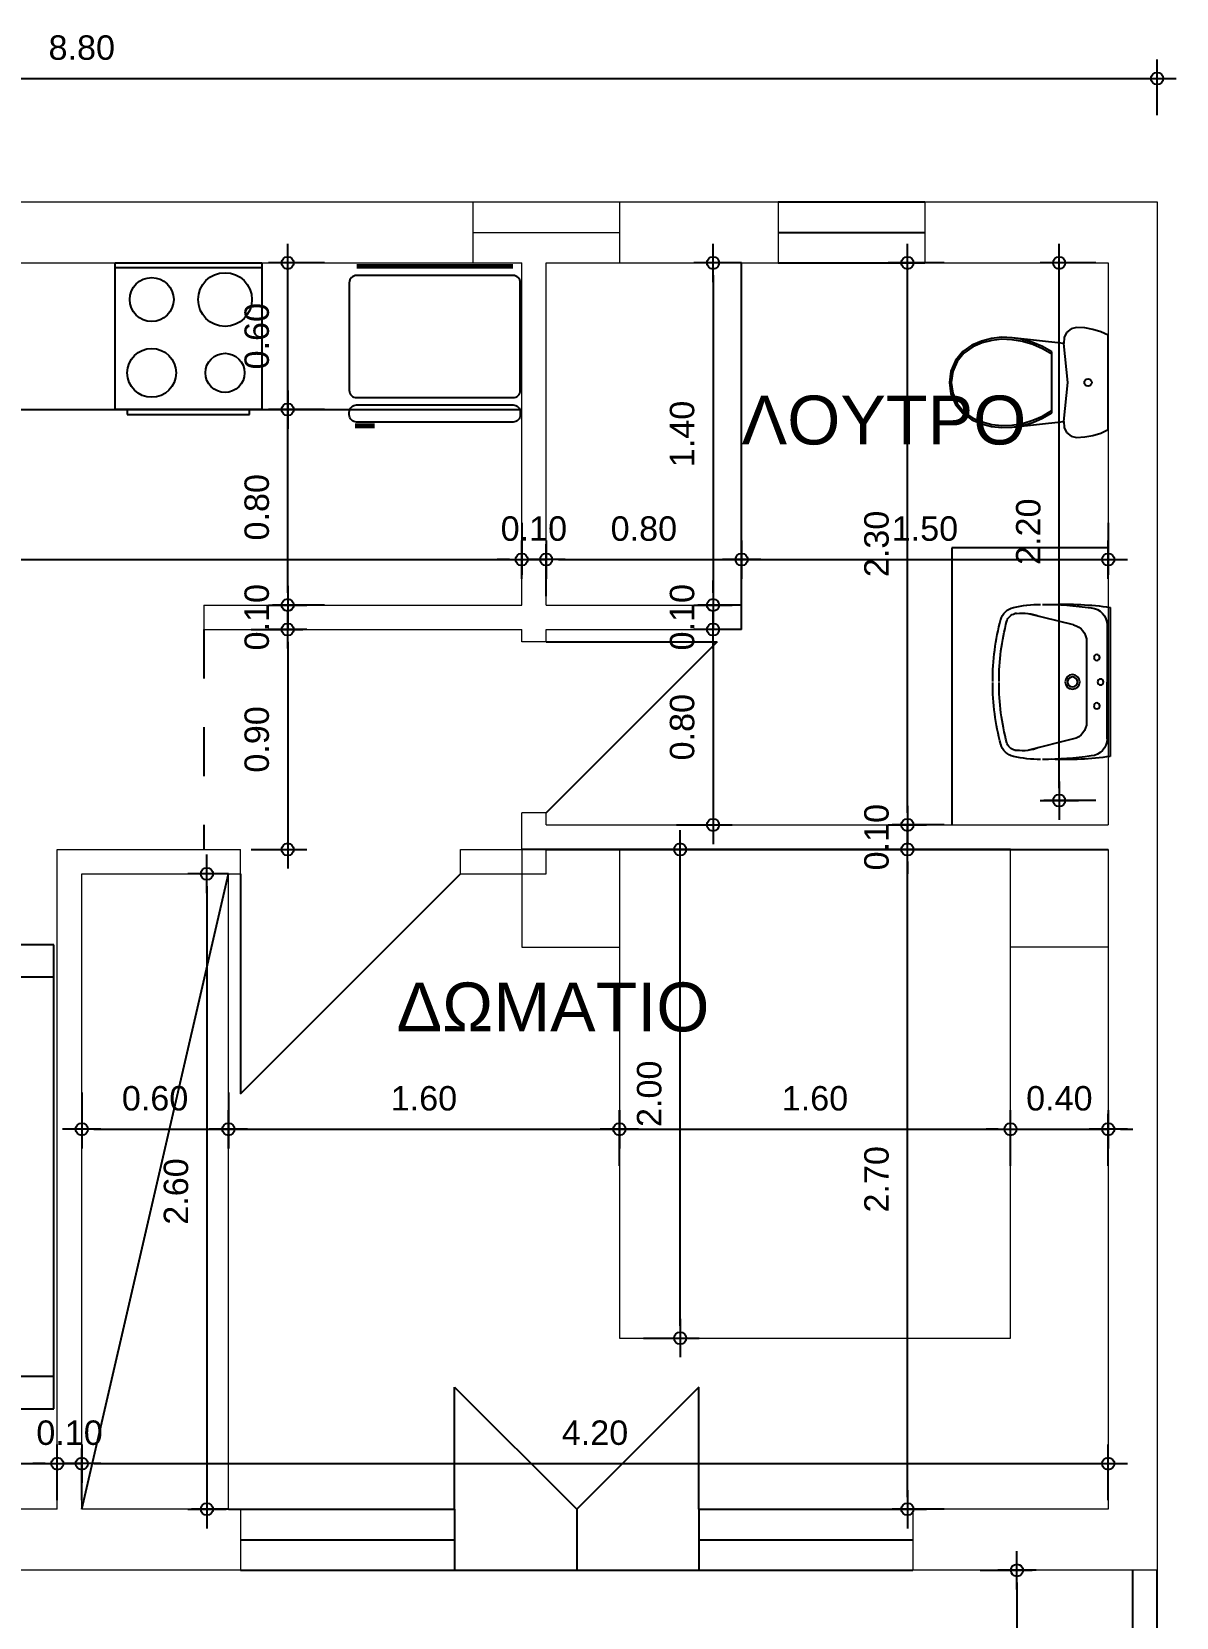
# Model space of a CAD drawing. Header units: millimetres. Extents: x -105875 to -105731, y 12209 to 12232.
# Drawn here: x -105784.07 to -105779.39, y 12214.19 to 12220.68 of the extents above; entities that cross this region are included whole.
import ezdxf

# ---------------------------------------------------------------- set-up
doc = ezdxf.new("R2010")
doc.units = ezdxf.units.MM
doc.linetypes.add('GESTRICHELT', pattern=[0.4, 0.2, -0.2])
doc.layers.add('01122', color=7, linetype='Continuous', lineweight=0, plot=False)
doc.layers.add('A-PFLR-SYMB', color=11, linetype='Continuous')
doc.styles.add('RomanS', font='arial.ttf')
doc.styles.get("Standard").update_dxf_attribs({"font": 'arial.ttf'})
doc.dimstyles.new('AEC Dim 1-50', dxfattribs={"dimtxt": 0.1, "dimasz": 0.05, "dimexe": 0.0625, "dimexo": 0, "dimgap": 0.075, "dimtad": 1, "dimrnd": 0.0005, "dimzin": 1, "dimdsep": 46, "dimtxsty": 'RomanS', "dimblk": 'AECDIM02', "dimcen": 0.125, "dimdle": 0.03125, "dimazin": 0, "dimtfac": 1, "dimtix": 1, "dimtmove": 2, "dimatfit": 2, "dimfxl": 1, "dimtolj": 1, "dimtzin": 0, "dimarcsym": 0})

# ---------------------------------------------------------------- blocks, each defined once
blk = doc.blocks.new('WC_2_KASTEN_70_13')
at = {"color": 0, "linetype": 'Continuous'}
for p, q in [((-0.193207, 0.65), (-0.206971, 0.619215)), ((0.193209, 0.65), (-0.193207, 0.65)), ((0.206973, 0.619215), (0.193209, 0.65)), ((-0.21694, 0.587072), (-0.222978, 0.554013)), ((-0.206971, 0.619215), (-0.21694, 0.587072)), ((0.216942, 0.587072), (0.206973, 0.619215)), ((0.22298, 0.554013), (0.216942, 0.587072)), ((-0.222978, 0.554013), (-0.224999, 0.520492)), ((-0.224999, 0.520492), (-0.219756, 0.497805)), ((0.219758, 0.497805), (0.225001, 0.520492)), ((0.225001, 0.520492), (0.22298, 0.554013)), ((-0.219756, 0.497805), (-0.205042, 0.479494)), ((-0.205042, 0.479494), (-0.183692, 0.469092)), ((-0.183692, 0.469092), (-0.159827, 0.468605)), ((-0.159826, 0.468605), (-0.183103, 0.256977)), ((0.183103, 0.256977), (0.159827, 0.468605)), ((0.159829, 0.468605), (0.183694, 0.469092)), ((0.183694, 0.469092), (0.205044, 0.479494)), ((0.205044, 0.479494), (0.219758, 0.497805)), ((-0.124865, 0.419256), (-0.146522, 0.381405)), ((-0.115072, 0.419256), (-0.137381, 0.381353)), ((0.124865, 0.419256), (-0.124865, 0.419256)), ((0.137381, 0.381354), (0.115072, 0.419256)), ((0.146522, 0.381405), (0.124865, 0.419256)), ((-0.163588, 0.341387), (-0.175835, 0.299728)), ((-0.154944, 0.341152), (-0.167516, 0.299214)), ((-0.146522, 0.381405), (-0.163588, 0.341387)), ((-0.137381, 0.381353), (-0.154944, 0.341152)), ((0.154944, 0.341152), (0.137381, 0.381354)), ((0.163588, 0.341387), (0.146522, 0.381405)), ((0.167516, 0.299214), (0.154944, 0.341152)), ((0.175835, 0.299728), (0.163588, 0.341387)), ((-0.175835, 0.299728), (-0.183103, 0.256977)), ((-0.167516, 0.299214), (-0.174921, 0.256122)), ((0.174921, 0.256122), (0.167516, 0.299214)), ((0.183103, 0.256977), (0.175835, 0.299728)), ((-0.183103, 0.256977), (-0.184661, 0.21468)), ((-0.184661, 0.21468), (-0.180068, 0.172595)), ((-0.174921, 0.256122), (-0.176436, 0.214962)), ((-0.176436, 0.214962), (-0.171966, 0.174004)), ((0.171966, 0.174004), (0.176436, 0.214962)), ((0.176436, 0.214962), (0.174921, 0.256122)), ((0.180068, 0.172595), (0.184661, 0.21468)), ((0.184661, 0.21468), (0.183103, 0.256977)), ((-0.180068, 0.172595), (-0.169416, 0.131563)), ((-0.171966, 0.174004), (-0.161601, 0.134073)), ((-0.169416, 0.131563), (-0.152921, 0.092409)), ((-0.161601, 0.134073), (-0.145548, 0.09597)), ((0.145548, 0.09597), (0.161601, 0.134073)), ((0.152921, 0.092409), (0.169417, 0.131563)), ((0.161601, 0.134073), (0.171966, 0.174004)), ((0.169417, 0.131563), (0.180068, 0.172595)), ((-0.152921, 0.092409), (-0.126283, 0.054411)), ((-0.145548, 0.09597), (-0.120196, 0.059804)), ((0.120196, 0.059804), (0.145548, 0.09597)), ((0.126283, 0.054411), (0.152921, 0.092409)), ((-0.126283, 0.054411), (-0.089976, 0.024978)), ((-0.120196, 0.059804), (-0.085639, 0.031792)), ((-0.089976, 0.024978), (-0.046779, 0.006366)), ((-0.085639, 0.031792), (-0.044524, 0.014076)), ((-0.046779, 0.006366), (0, 0)), ((-0.044524, 0.014076), (0, 0.008017)), ((0, 0.008017), (0.044524, 0.014076)), ((0, 0), (0.046779, 0.006366)), ((0.044524, 0.014076), (0.085639, 0.031792)), ((0.046779, 0.006366), (0.089976, 0.024978)), ((0.085639, 0.031792), (0.120196, 0.059804)), ((0.089976, 0.024978), (0.126283, 0.054411))]:
    blk.add_line(p, q, dxfattribs=at)
blk.add_lwpolyline([(0.159827, 0.468605), (0.000001, 0.48426), (-0.159826, 0.468605)], dxfattribs=at)
blk.add_circle((0, 0.567364), 0.015, dxfattribs=at)
blk = doc.blocks.new('KTCH1')
for p, q in [((-0.3, 0), (0.3, 0)), ((-0.3, -0.6), (-0.3, 0)), ((0.3, 0), (0.3, -0.6)), ((0.3, -0.02), (-0.3, -0.02)), ((0.3, -0.6), (-0.3, -0.6)), ((-0.25, -0.6), (-0.25, -0.62)), ((-0.25, -0.62), (0.25, -0.62)), ((0.25, -0.62), (0.25, -0.6))]:
    blk.add_line(p, q)
for centre, radius in [((-0.15, -0.15), 0.09), ((0.15, -0.15), 0.11), ((-0.15, -0.45), 0.1), ((0.15, -0.45), 0.08)]:
    blk.add_circle(centre, radius)
blk = doc.blocks.new('LAV5')
for p, q in [((0, 0.305093), (0, -0.305093)), ((0.149906, 0.233457), (0.333765, 0.278875)), ((0.382733, 0.280013), (0.390298, 0.280013)), ((0.012342, 0.232582), (0.012342, 0.000671)), ((0.096345, 0.16437), (0.096345, -0.165066)), ((0.012342, -0.232593), (0.012342, -0.000682)), ((0.149906, -0.233468), (0.333765, -0.278886)), ((0.382733, -0.280024), (0.390298, -0.280024))]:
    blk.add_line(p, q)
for centre, radius in [((0.054683, 0.099994), 0.012092), ((0.039156, -0.000282), 0.012092), ((0.154213, -0.000006), 0.029861), ((0.154213, -0.000006), 0.020246), ((0.054683, -0.09814), 0.012092)]:
    blk.add_circle(centre, radius)
for centre, radius, start, end in [((0.180426, -0.931804), 1.249889, 87.268038, 98.299833), ((0.0828, 0.232582), 0.070458, 94.142438, 180), ((0.284355, -1.182679), 1.5, 90.284455, 97.919279), ((0.284414, -0.182679), 0.5, 77.143931, 90), ((0.358807, 0.104417), 0.177218, 82.240701, 112.152736), ((0.284414, -0.182679), 0.474135, 77.143931, 77.342913), ((0.379988, 0.236095), 0.044593, 15.405007, 77.143931), ((0.379988, 0.236095), 0.070458, 15.405007, 77.143931), ((0.166803, 0.165055), 0.070458, 103.875768, 180), ((-0.508856, 0.002095), 0.963679, 359.997266, 14.875143), ((-0.50881, 0.002095), 0.989521, 359.997335, 14.892407), ((-0.508856, -0.002106), 0.963679, 345.124857, 0.002734), ((-0.50881, -0.002106), 0.989521, 345.107593, 0.002665), ((0.166803, -0.165066), 0.070458, 180, 256.124232), ((0.0828, -0.232593), 0.070458, 180, 265.857562), ((0.379988, -0.236106), 0.044593, 282.856069, 344.594993), ((0.379988, -0.236106), 0.070458, 282.856069, 344.594993), ((0.180426, 0.931793), 1.249889, 261.700167, 272.731962), ((0.284355, 1.182668), 1.5, 262.080721, 269.715545), ((0.284414, 0.182668), 0.5, 270, 282.856069), ((0.358807, -0.104428), 0.177218, 247.847264, 277.759299), ((0.284414, 0.182668), 0.474135, 282.657087, 282.856069)]:
    blk.add_arc(centre, radius, start, end)
blk = doc.blocks.new('RFG1')
at = {"const_width": 0.02}
for points in [[(-0.66689, 0.318059), (-0.66689, 0.237801)], [(-0.013872, 0.311371), (-0.013872, -0.327347)]]:
    blk.add_lwpolyline(points, dxfattribs=at)
for points in [[(-0.581448, 0.312083), (-0.581448, -0.327917, -0.414214), (-0.611448, -0.357917), (-0.621448, -0.357917, -0.414214), (-0.651448, -0.327917), (-0.651448, 0.312083, -0.414214), (-0.621448, 0.342083), (-0.611448, 0.342083, -0.414214)], [(-0.521448, -0.357917), (-0.081448, -0.357917, 0.414214), (-0.051448, -0.327917), (-0.051448, 0.312083, 0.414214), (-0.081448, 0.342083), (-0.521448, 0.342083, 0.414214), (-0.551448, 0.312083), (-0.551448, -0.327917, 0.414214)]]:
    blk.add_lwpolyline(points, format="xyb", close=True)
blk = doc.blocks.new('AECDIM02')
for p, q in [((0, -1.569519), (0, 1.569519)), ((-1.569519, 0), (1.569519, 0))]:
    blk.add_line(p, q)
blk.add_circle((0, 0), 0.5)
blk = doc.blocks.new('*D60')
at = {"color": 0, "lineweight": -2}
for p, q in [((-105779.718315, 12219.731935), (-105779.930815, 12219.731935)), ((-105779.868315, 12217.581935), (-105779.868315, 12219.681935)), ((-105779.718315, 12217.531935), (-105779.930815, 12217.531935))]:
    blk.add_line(p, q, dxfattribs=at)
at = {"layer": 'Defpoints', "color": 0}
for p in [(-105779.868315, 12219.731935), (-105779.667771, 12219.731935), (-105779.667771, 12217.531935)]:
    blk.add_point(p, dxfattribs=at)
at = {"color": 0, "lineweight": -2, "xscale": 0.05, "yscale": 0.05, "zscale": 0.05}
for p, rotation in [((-105779.868315, 12219.731935), 90), ((-105779.868315, 12217.531935), 270)]:
    blk.add_blockref('AECDIM02', p, dxfattribs=dict(at, rotation=rotation))
at = {"color": 0, "insert": (-105779.994372, 12218.631935), "char_height": 0.1, "attachment_point": 5, "rotation": 90, "style": 'RomanS'}
blk.add_mtext('\\A1;2.20', dxfattribs=at)
blk = doc.blocks.new('A$Cdcf669f7')
for p, q in [((0.400058, 1.999992), (0.000058, 1.999992)), ((0.000058, 1.999992), (0.000058, 1.599992)), ((0.400058, 1.999992), (0.400058, -0.000008)), ((2.000058, 1.999992), (0.400058, 1.999992)), ((2.000058, -0.000008), (2.000058, 1.999992)), ((2.000058, 1.999992), (2.400058, 1.999992)), ((2.400058, 1.999992), (2.400058, 1.599992)), ((0.000058, 1.599992), (0.400058, 1.599992)), ((2.400058, 1.599992), (2.000058, 1.599992)), ((0.400058, -0.000008), (2.000058, -0.000008))]:
    blk.add_line(p, q)
blk = doc.blocks.new('COUCH_FUR_3_70_3')
at = {"color": 0, "linetype": 'Continuous'}
for p, q in [((0.95, 0.8), (-0.95, 0.8)), ((-0.95, 0.8), (-0.95, 0)), ((-0.816667, 0.8), (-0.816667, 0)), ((0.816667, 0.8), (0.816667, 0)), ((0.95, 0), (0.95, 0.8)), ((-0.816667, 0.6), (0.816667, 0.6)), ((-0.272222, 0.6), (-0.272222, 0)), ((0.272222, 0.6), (0.272222, 0)), ((-0.95, 0), (0.95, 0))]:
    blk.add_line(p, q, dxfattribs=at)
blk = doc.blocks.new('*D63')
at = {"color": 0, "lineweight": -2}
for p, q in [((-105788.067771, 12214.668377), (-105788.067771, 12214.880877)), ((-105783.967771, 12214.668377), (-105783.967771, 12214.880877)), ((-105788.017771, 12214.818377), (-105784.017771, 12214.818377))]:
    blk.add_line(p, q, dxfattribs=at)
at = {"layer": 'Defpoints', "color": 0}
for p in [(-105783.967771, 12214.818377), (-105788.067771, 12214.631935), (-105783.967771, 12214.631935)]:
    blk.add_point(p, dxfattribs=at)
at = {"color": 0, "lineweight": -2, "xscale": 0.05, "yscale": 0.05, "zscale": 0.05, "rotation": 180}
blk.add_blockref('AECDIM02', (-105788.067771, 12214.818377), dxfattribs=at)
at = {"color": 0, "lineweight": -2, "xscale": 0.05, "yscale": 0.05, "zscale": 0.05}
blk.add_blockref('AECDIM02', (-105783.967771, 12214.818377), dxfattribs=at)
at = {"color": 0, "insert": (-105786.017771, 12214.944434), "char_height": 0.1, "attachment_point": 5, "style": 'RomanS'}
blk.add_mtext('\\A1;4.10', dxfattribs=at)
blk = doc.blocks.new('*D64')
at = {"color": 0, "lineweight": -2}
for p, q in [((-105783.967771, 12214.668377), (-105783.967771, 12214.880877)), ((-105783.867771, 12214.668377), (-105783.867771, 12214.880877)), ((-105784.017771, 12214.818377), (-105784.067771, 12214.818377)), ((-105783.967771, 12214.818377), (-105783.867771, 12214.818377)), ((-105783.817771, 12214.818377), (-105783.767771, 12214.818377))]:
    blk.add_line(p, q, dxfattribs=at)
at = {"layer": 'Defpoints', "color": 0}
for p in [(-105783.867771, 12214.818377), (-105783.967771, 12214.631935), (-105783.867771, 12214.631935)]:
    blk.add_point(p, dxfattribs=at)
at = {"color": 0, "lineweight": -2, "xscale": 0.05, "yscale": 0.05, "zscale": 0.05}
blk.add_blockref('AECDIM02', (-105783.967771, 12214.818377), dxfattribs=at)
at = {"color": 0, "lineweight": -2, "xscale": 0.05, "yscale": 0.05, "zscale": 0.05, "rotation": 180}
blk.add_blockref('AECDIM02', (-105783.867771, 12214.818377), dxfattribs=at)
at = {"color": 0, "insert": (-105783.917771, 12214.944434), "char_height": 0.1, "attachment_point": 5, "style": 'RomanS'}
blk.add_mtext('\\A1;0.10', dxfattribs=at)
blk = doc.blocks.new('*D65')
at = {"color": 0, "lineweight": -2}
for p, q in [((-105783.867771, 12214.668377), (-105783.867771, 12214.880877)), ((-105779.667771, 12214.668377), (-105779.667771, 12214.880877)), ((-105783.817771, 12214.818377), (-105779.717771, 12214.818377))]:
    blk.add_line(p, q, dxfattribs=at)
at = {"layer": 'Defpoints', "color": 0}
for p in [(-105779.667771, 12214.818377), (-105783.867771, 12214.631935), (-105779.667771, 12214.631935)]:
    blk.add_point(p, dxfattribs=at)
at = {"color": 0, "lineweight": -2, "xscale": 0.05, "yscale": 0.05, "zscale": 0.05, "rotation": 180}
blk.add_blockref('AECDIM02', (-105783.867771, 12214.818377), dxfattribs=at)
at = {"color": 0, "lineweight": -2, "xscale": 0.05, "yscale": 0.05, "zscale": 0.05}
blk.add_blockref('AECDIM02', (-105779.667771, 12214.818377), dxfattribs=at)
at = {"color": 0, "insert": (-105781.767771, 12214.944434), "char_height": 0.1, "attachment_point": 5, "style": 'RomanS'}
blk.add_mtext('\\A1;4.20', dxfattribs=at)
blk = doc.blocks.new('*D66')
at = {"color": 0, "lineweight": -2}
for p, q in [((-105780.339434, 12217.331935), (-105780.551934, 12217.331935)), ((-105780.489434, 12214.681935), (-105780.489434, 12217.281935)), ((-105780.339434, 12214.631935), (-105780.551934, 12214.631935))]:
    blk.add_line(p, q, dxfattribs=at)
at = {"layer": 'Defpoints', "color": 0}
for p in [(-105780.489434, 12217.331935), (-105779.667771, 12217.331935), (-105779.667771, 12214.631935)]:
    blk.add_point(p, dxfattribs=at)
at = {"color": 0, "lineweight": -2, "xscale": 0.05, "yscale": 0.05, "zscale": 0.05}
for p, rotation in [((-105780.489434, 12217.331935), 90), ((-105780.489434, 12214.631935), 270)]:
    blk.add_blockref('AECDIM02', p, dxfattribs=dict(at, rotation=rotation))
at = {"color": 0, "insert": (-105780.615492, 12215.981935), "char_height": 0.1, "attachment_point": 5, "rotation": 90, "style": 'RomanS'}
blk.add_mtext('\\A1;2.70', dxfattribs=at)
blk = doc.blocks.new('*D67')
at = {"color": 0, "lineweight": -2}
for p, q in [((-105780.489434, 12217.481935), (-105780.489434, 12217.531935)), ((-105780.339434, 12217.431935), (-105780.551934, 12217.431935)), ((-105780.489434, 12217.331935), (-105780.489434, 12217.431935)), ((-105780.339434, 12217.331935), (-105780.551934, 12217.331935)), ((-105780.489434, 12217.281935), (-105780.489434, 12217.231935))]:
    blk.add_line(p, q, dxfattribs=at)
at = {"layer": 'Defpoints', "color": 0}
for p in [(-105780.489434, 12217.431935), (-105779.667771, 12217.431935), (-105779.667771, 12217.331935)]:
    blk.add_point(p, dxfattribs=at)
at = {"color": 0, "lineweight": -2, "xscale": 0.05, "yscale": 0.05, "zscale": 0.05}
for p, rotation in [((-105780.489434, 12217.431935), 270), ((-105780.489434, 12217.331935), 90)]:
    blk.add_blockref('AECDIM02', p, dxfattribs=dict(at, rotation=rotation))
at = {"color": 0, "insert": (-105780.615492, 12217.381935), "char_height": 0.1, "attachment_point": 5, "rotation": 90, "style": 'RomanS'}
blk.add_mtext('\\A1;0.10', dxfattribs=at)
blk = doc.blocks.new('*D68')
at = {"color": 0, "lineweight": -2}
for p, q in [((-105780.339434, 12219.731935), (-105780.551934, 12219.731935)), ((-105780.489434, 12217.481935), (-105780.489434, 12219.681935)), ((-105780.339434, 12217.431935), (-105780.551934, 12217.431935))]:
    blk.add_line(p, q, dxfattribs=at)
at = {"layer": 'Defpoints', "color": 0}
for p in [(-105780.489434, 12219.731935), (-105779.667771, 12219.731935), (-105779.667771, 12217.431935)]:
    blk.add_point(p, dxfattribs=at)
at = {"color": 0, "lineweight": -2, "xscale": 0.05, "yscale": 0.05, "zscale": 0.05}
for p, rotation in [((-105780.489434, 12219.731935), 90), ((-105780.489434, 12217.431935), 270)]:
    blk.add_blockref('AECDIM02', p, dxfattribs=dict(at, rotation=rotation))
at = {"color": 0, "insert": (-105780.615526, 12218.581935), "char_height": 0.1, "attachment_point": 5, "rotation": 90, "style": 'RomanS'}
blk.add_mtext('\\A1;2.30', dxfattribs=at)
blk = doc.blocks.new('*D69')
at = {"color": 0, "lineweight": -2}
for p, q in [((-105788.067771, 12218.668045), (-105788.067771, 12218.455545)), ((-105782.067771, 12218.668045), (-105782.067771, 12218.455545)), ((-105788.017771, 12218.518045), (-105782.117771, 12218.518045))]:
    blk.add_line(p, q, dxfattribs=at)
at = {"layer": 'Defpoints', "color": 0}
for p in [(-105788.067771, 12219.731935), (-105782.067771, 12219.731935), (-105782.067771, 12218.518045)]:
    blk.add_point(p, dxfattribs=at)
at = {"color": 0, "lineweight": -2, "xscale": 0.05, "yscale": 0.05, "zscale": 0.05, "rotation": 180}
blk.add_blockref('AECDIM02', (-105788.067771, 12218.518045), dxfattribs=at)
at = {"color": 0, "lineweight": -2, "xscale": 0.05, "yscale": 0.05, "zscale": 0.05}
blk.add_blockref('AECDIM02', (-105782.067771, 12218.518045), dxfattribs=at)
at = {"color": 0, "insert": (-105785.067771, 12218.644103), "char_height": 0.1, "attachment_point": 5, "style": 'RomanS'}
blk.add_mtext('\\A1;6.00', dxfattribs=at)
blk = doc.blocks.new('*D70')
at = {"color": 0, "lineweight": -2}
for p, q in [((-105782.067771, 12218.668045), (-105782.067771, 12218.455545)), ((-105781.967771, 12218.368045), (-105781.967771, 12218.580545)), ((-105782.117771, 12218.518045), (-105782.167771, 12218.518045)), ((-105782.067771, 12218.518045), (-105781.967771, 12218.518045)), ((-105781.917771, 12218.518045), (-105781.867771, 12218.518045))]:
    blk.add_line(p, q, dxfattribs=at)
at = {"layer": 'Defpoints', "color": 0}
for p in [(-105782.067771, 12219.731935), (-105781.967771, 12218.518045), (-105781.967771, 12218.331935)]:
    blk.add_point(p, dxfattribs=at)
at = {"color": 0, "lineweight": -2, "xscale": 0.05, "yscale": 0.05, "zscale": 0.05}
blk.add_blockref('AECDIM02', (-105782.067771, 12218.518045), dxfattribs=at)
at = {"color": 0, "lineweight": -2, "xscale": 0.05, "yscale": 0.05, "zscale": 0.05, "rotation": 180}
blk.add_blockref('AECDIM02', (-105781.967771, 12218.518045), dxfattribs=at)
at = {"color": 0, "insert": (-105782.017771, 12218.644103), "char_height": 0.1, "attachment_point": 5, "style": 'RomanS'}
blk.add_mtext('\\A1;0.10', dxfattribs=at)
blk = doc.blocks.new('*D71')
at = {"color": 0, "lineweight": -2}
for p, q in [((-105781.967771, 12218.368045), (-105781.967771, 12218.580545)), ((-105781.167771, 12218.368045), (-105781.167771, 12218.580545)), ((-105781.917771, 12218.518045), (-105781.217771, 12218.518045))]:
    blk.add_line(p, q, dxfattribs=at)
at = {"layer": 'Defpoints', "color": 0}
for p in [(-105781.167771, 12218.518045), (-105781.967771, 12218.331935), (-105781.167771, 12218.331935)]:
    blk.add_point(p, dxfattribs=at)
at = {"color": 0, "lineweight": -2, "xscale": 0.05, "yscale": 0.05, "zscale": 0.05, "rotation": 180}
blk.add_blockref('AECDIM02', (-105781.967771, 12218.518045), dxfattribs=at)
at = {"color": 0, "lineweight": -2, "xscale": 0.05, "yscale": 0.05, "zscale": 0.05}
blk.add_blockref('AECDIM02', (-105781.167771, 12218.518045), dxfattribs=at)
at = {"color": 0, "insert": (-105781.567771, 12218.644103), "char_height": 0.1, "attachment_point": 5, "style": 'RomanS'}
blk.add_mtext('\\A1;0.80', dxfattribs=at)
blk = doc.blocks.new('*D72')
at = {"color": 0, "lineweight": -2}
for p, q in [((-105779.667771, 12218.668045), (-105779.667771, 12218.455545)), ((-105781.167771, 12218.368045), (-105781.167771, 12218.580545)), ((-105781.117771, 12218.518045), (-105779.717771, 12218.518045))]:
    blk.add_line(p, q, dxfattribs=at)
at = {"layer": 'Defpoints', "color": 0}
for p in [(-105779.667771, 12219.731935), (-105779.667771, 12218.518045), (-105781.167771, 12218.331935)]:
    blk.add_point(p, dxfattribs=at)
at = {"color": 0, "lineweight": -2, "xscale": 0.05, "yscale": 0.05, "zscale": 0.05, "rotation": 180}
blk.add_blockref('AECDIM02', (-105781.167771, 12218.518045), dxfattribs=at)
at = {"color": 0, "lineweight": -2, "xscale": 0.05, "yscale": 0.05, "zscale": 0.05}
blk.add_blockref('AECDIM02', (-105779.667771, 12218.518045), dxfattribs=at)
at = {"color": 0, "insert": (-105780.417771, 12218.644103), "char_height": 0.1, "attachment_point": 5, "style": 'RomanS'}
blk.add_mtext('\\A1;1.50', dxfattribs=at)
blk = doc.blocks.new('*D73')
at = {"color": 0, "lineweight": -2}
for p, q in [((-105781.167771, 12219.731935), (-105781.347325, 12219.731935)), ((-105781.284825, 12219.681935), (-105781.284825, 12218.381935)), ((-105781.167771, 12218.331935), (-105781.347325, 12218.331935))]:
    blk.add_line(p, q, dxfattribs=at)
at = {"layer": 'Defpoints', "color": 0}
for p in [(-105781.167771, 12219.731935), (-105781.284825, 12218.331935), (-105781.167771, 12218.331935)]:
    blk.add_point(p, dxfattribs=at)
at = {"color": 0, "lineweight": -2, "xscale": 0.05, "yscale": 0.05, "zscale": 0.05}
for p, rotation in [((-105781.284825, 12219.731935), 90), ((-105781.284825, 12218.331935), 270)]:
    blk.add_blockref('AECDIM02', p, dxfattribs=dict(at, rotation=rotation))
at = {"color": 0, "insert": (-105781.410883, 12219.031935), "char_height": 0.1, "attachment_point": 5, "rotation": 90, "style": 'RomanS'}
blk.add_mtext('\\A1;1.40', dxfattribs=at)
blk = doc.blocks.new('*D74')
at = {"color": 0, "lineweight": -2}
for p, q in [((-105781.284825, 12218.381935), (-105781.284825, 12218.431935)), ((-105781.167771, 12218.331935), (-105781.347325, 12218.331935)), ((-105781.284825, 12218.331935), (-105781.284825, 12218.231935)), ((-105781.167771, 12218.231935), (-105781.347325, 12218.231935)), ((-105781.284825, 12218.181935), (-105781.284825, 12218.131935))]:
    blk.add_line(p, q, dxfattribs=at)
at = {"layer": 'Defpoints', "color": 0}
for p in [(-105781.167771, 12218.331935), (-105781.284825, 12218.231935), (-105781.167771, 12218.231935)]:
    blk.add_point(p, dxfattribs=at)
at = {"color": 0, "lineweight": -2, "xscale": 0.05, "yscale": 0.05, "zscale": 0.05}
for p, rotation in [((-105781.284825, 12218.331935), 270), ((-105781.284825, 12218.231935), 90)]:
    blk.add_blockref('AECDIM02', p, dxfattribs=dict(at, rotation=rotation))
at = {"color": 0, "insert": (-105781.410883, 12218.281935), "char_height": 0.1, "attachment_point": 5, "rotation": 90, "style": 'RomanS'}
blk.add_mtext('\\A1;0.10', dxfattribs=at)
blk = doc.blocks.new('*D75')
at = {"color": 0, "lineweight": -2}
for p, q in [((-105781.167771, 12218.231935), (-105781.347325, 12218.231935)), ((-105781.284825, 12218.181935), (-105781.284825, 12217.481935)), ((-105781.434825, 12217.431935), (-105781.222325, 12217.431935))]:
    blk.add_line(p, q, dxfattribs=at)
at = {"layer": 'Defpoints', "color": 0}
for p in [(-105781.167771, 12218.231935), (-105781.967771, 12217.431935), (-105781.284825, 12217.431935)]:
    blk.add_point(p, dxfattribs=at)
at = {"color": 0, "lineweight": -2, "xscale": 0.05, "yscale": 0.05, "zscale": 0.05}
for p, rotation in [((-105781.284825, 12218.231935), 90), ((-105781.284825, 12217.431935), 270)]:
    blk.add_blockref('AECDIM02', p, dxfattribs=dict(at, rotation=rotation))
at = {"color": 0, "insert": (-105781.410883, 12217.831935), "char_height": 0.1, "attachment_point": 5, "rotation": 90, "style": 'RomanS'}
blk.add_mtext('\\A1;0.80', dxfattribs=at)
blk = doc.blocks.new('*D76')
at = {"color": 0, "lineweight": -2}
for p, q in [((-105783.025231, 12218.381935), (-105783.025231, 12218.431935)), ((-105782.875231, 12218.331935), (-105783.087731, 12218.331935)), ((-105783.025231, 12218.331935), (-105783.025231, 12218.231935)), ((-105783.175231, 12218.231935), (-105782.962731, 12218.231935)), ((-105783.025231, 12218.181935), (-105783.025231, 12218.131935))]:
    blk.add_line(p, q, dxfattribs=at)
at = {"layer": 'Defpoints', "color": 0}
for p in [(-105782.067771, 12218.331935), (-105783.367771, 12218.231935), (-105783.025231, 12218.231935)]:
    blk.add_point(p, dxfattribs=at)
at = {"color": 0, "lineweight": -2, "xscale": 0.05, "yscale": 0.05, "zscale": 0.05}
for p, rotation in [((-105783.025231, 12218.331935), 270), ((-105783.025231, 12218.231935), 90)]:
    blk.add_blockref('AECDIM02', p, dxfattribs=dict(at, rotation=rotation))
at = {"color": 0, "insert": (-105783.151288, 12218.281935), "char_height": 0.1, "attachment_point": 5, "rotation": 90, "style": 'RomanS'}
blk.add_mtext('\\A1;0.10', dxfattribs=at)
blk = doc.blocks.new('*D77')
at = {"color": 0, "lineweight": -2}
for p, q in [((-105783.175231, 12218.231935), (-105782.962731, 12218.231935)), ((-105783.025231, 12218.181935), (-105783.025231, 12217.381935)), ((-105783.175231, 12217.331935), (-105782.962731, 12217.331935))]:
    blk.add_line(p, q, dxfattribs=at)
at = {"layer": 'Defpoints', "color": 0}
for p in [(-105783.367771, 12218.231935), (-105783.217771, 12217.331935), (-105783.025231, 12217.331935)]:
    blk.add_point(p, dxfattribs=at)
at = {"color": 0, "lineweight": -2, "xscale": 0.05, "yscale": 0.05, "zscale": 0.05}
for p, rotation in [((-105783.025231, 12218.231935), 90), ((-105783.025231, 12217.331935), 270)]:
    blk.add_blockref('AECDIM02', p, dxfattribs=dict(at, rotation=rotation))
at = {"color": 0, "insert": (-105783.151288, 12217.781935), "char_height": 0.1, "attachment_point": 5, "rotation": 90, "style": 'RomanS'}
blk.add_mtext('\\A1;0.90', dxfattribs=at)
blk = doc.blocks.new('*D80')
at = {"color": 0, "lineweight": -2}
for p, q in [((-105782.875231, 12219.131935), (-105783.087731, 12219.131935)), ((-105783.025231, 12218.381935), (-105783.025231, 12219.081935)), ((-105782.875231, 12218.331935), (-105783.087731, 12218.331935))]:
    blk.add_line(p, q, dxfattribs=at)
at = {"layer": 'Defpoints', "color": 0}
for p in [(-105783.025231, 12219.131935), (-105782.067771, 12219.131935), (-105782.067771, 12218.331935)]:
    blk.add_point(p, dxfattribs=at)
at = {"color": 0, "lineweight": -2, "xscale": 0.05, "yscale": 0.05, "zscale": 0.05}
for p, rotation in [((-105783.025231, 12219.131935), 90), ((-105783.025231, 12218.331935), 270)]:
    blk.add_blockref('AECDIM02', p, dxfattribs=dict(at, rotation=rotation))
at = {"color": 0, "insert": (-105783.151288, 12218.731935), "char_height": 0.1, "attachment_point": 5, "rotation": 90, "style": 'RomanS'}
blk.add_mtext('\\A1;0.80', dxfattribs=at)
blk = doc.blocks.new('*D81')
at = {"color": 0, "lineweight": -2}
for p, q in [((-105782.875231, 12219.731935), (-105783.087731, 12219.731935)), ((-105783.025231, 12219.181935), (-105783.025231, 12219.681935)), ((-105782.875231, 12219.131935), (-105783.087731, 12219.131935))]:
    blk.add_line(p, q, dxfattribs=at)
at = {"layer": 'Defpoints', "color": 0}
for p in [(-105783.025231, 12219.731935), (-105782.067771, 12219.731935), (-105782.067771, 12219.131935)]:
    blk.add_point(p, dxfattribs=at)
at = {"color": 0, "lineweight": -2, "xscale": 0.05, "yscale": 0.05, "zscale": 0.05}
for p, rotation in [((-105783.025231, 12219.731935), 90), ((-105783.025231, 12219.131935), 270)]:
    blk.add_blockref('AECDIM02', p, dxfattribs=dict(at, rotation=rotation))
at = {"color": 0, "insert": (-105783.151288, 12219.431935), "char_height": 0.1, "attachment_point": 5, "rotation": 90, "style": 'RomanS'}
blk.add_mtext('\\A1;0.60', dxfattribs=at)
blk = doc.blocks.new('*D82')
at = {"color": 0, "lineweight": -2}
for p, q in [((-105783.267771, 12217.231935), (-105783.418164, 12217.231935)), ((-105783.355664, 12217.181935), (-105783.355664, 12214.681935)), ((-105783.267771, 12214.631935), (-105783.418164, 12214.631935))]:
    blk.add_line(p, q, dxfattribs=at)
at = {"layer": 'Defpoints', "color": 0}
for p in [(-105783.267771, 12217.231935), (-105783.355664, 12214.631935), (-105783.267771, 12214.631935)]:
    blk.add_point(p, dxfattribs=at)
at = {"color": 0, "lineweight": -2, "xscale": 0.05, "yscale": 0.05, "zscale": 0.05}
for p, rotation in [((-105783.355664, 12217.231935), 90), ((-105783.355664, 12214.631935), 270)]:
    blk.add_blockref('AECDIM02', p, dxfattribs=dict(at, rotation=rotation))
at = {"color": 0, "insert": (-105783.481722, 12215.931935), "char_height": 0.1, "attachment_point": 5, "rotation": 90, "style": 'RomanS'}
blk.add_mtext('\\A1;2.60', dxfattribs=at)
blk = doc.blocks.new('*D83')
at = {"color": 0, "lineweight": -2}
for p, q in [((-105783.867771, 12216.336787), (-105783.867771, 12216.124287)), ((-105783.267771, 12216.336787), (-105783.267771, 12216.124287)), ((-105783.817771, 12216.186787), (-105783.317771, 12216.186787))]:
    blk.add_line(p, q, dxfattribs=at)
at = {"layer": 'Defpoints', "color": 0}
for p in [(-105783.867771, 12217.231935), (-105783.267771, 12217.231935), (-105783.267771, 12216.186787)]:
    blk.add_point(p, dxfattribs=at)
at = {"color": 0, "lineweight": -2, "xscale": 0.05, "yscale": 0.05, "zscale": 0.05, "rotation": 180}
blk.add_blockref('AECDIM02', (-105783.867771, 12216.186787), dxfattribs=at)
at = {"color": 0, "lineweight": -2, "xscale": 0.05, "yscale": 0.05, "zscale": 0.05}
blk.add_blockref('AECDIM02', (-105783.267771, 12216.186787), dxfattribs=at)
at = {"color": 0, "insert": (-105783.567771, 12216.312844), "char_height": 0.1, "attachment_point": 5, "style": 'RomanS'}
blk.add_mtext('\\A1;0.60', dxfattribs=at)
blk = doc.blocks.new('*D84')
at = {"color": 0, "lineweight": -2}
for p, q in [((-105783.267771, 12216.336787), (-105783.267771, 12216.124287)), ((-105781.667771, 12216.036787), (-105781.667771, 12216.249287)), ((-105783.217771, 12216.186787), (-105781.717771, 12216.186787))]:
    blk.add_line(p, q, dxfattribs=at)
at = {"layer": 'Defpoints', "color": 0}
for p in [(-105783.267771, 12217.231935), (-105781.667771, 12216.186787), (-105781.667771, 12215.331935)]:
    blk.add_point(p, dxfattribs=at)
at = {"color": 0, "lineweight": -2, "xscale": 0.05, "yscale": 0.05, "zscale": 0.05, "rotation": 180}
blk.add_blockref('AECDIM02', (-105783.267771, 12216.186787), dxfattribs=at)
at = {"color": 0, "lineweight": -2, "xscale": 0.05, "yscale": 0.05, "zscale": 0.05}
blk.add_blockref('AECDIM02', (-105781.667771, 12216.186787), dxfattribs=at)
at = {"color": 0, "insert": (-105782.467771, 12216.312844), "char_height": 0.1, "attachment_point": 5, "style": 'RomanS'}
blk.add_mtext('\\A1;1.60', dxfattribs=at)
blk = doc.blocks.new('*D85')
at = {"color": 0, "lineweight": -2}
for p, q in [((-105781.667771, 12216.036787), (-105781.667771, 12216.249287)), ((-105780.067771, 12216.036787), (-105780.067771, 12216.249287)), ((-105781.617771, 12216.186787), (-105780.117771, 12216.186787))]:
    blk.add_line(p, q, dxfattribs=at)
at = {"layer": 'Defpoints', "color": 0}
for p in [(-105780.067771, 12216.186787), (-105781.667771, 12215.331935), (-105780.067771, 12215.331935)]:
    blk.add_point(p, dxfattribs=at)
at = {"color": 0, "lineweight": -2, "xscale": 0.05, "yscale": 0.05, "zscale": 0.05, "rotation": 180}
blk.add_blockref('AECDIM02', (-105781.667771, 12216.186787), dxfattribs=at)
at = {"color": 0, "lineweight": -2, "xscale": 0.05, "yscale": 0.05, "zscale": 0.05}
blk.add_blockref('AECDIM02', (-105780.067771, 12216.186787), dxfattribs=at)
at = {"color": 0, "insert": (-105780.867771, 12216.312844), "char_height": 0.1, "attachment_point": 5, "style": 'RomanS'}
blk.add_mtext('\\A1;1.60', dxfattribs=at)
blk = doc.blocks.new('*D86')
at = {"color": 0, "lineweight": -2}
for p, q in [((-105780.067771, 12216.036787), (-105780.067771, 12216.249287)), ((-105779.667771, 12216.036787), (-105779.667771, 12216.249287)), ((-105780.117771, 12216.186787), (-105780.167771, 12216.186787)), ((-105780.067771, 12216.186787), (-105779.667771, 12216.186787)), ((-105779.617771, 12216.186787), (-105779.567771, 12216.186787))]:
    blk.add_line(p, q, dxfattribs=at)
at = {"layer": 'Defpoints', "color": 0}
for p in [(-105779.667771, 12216.186787), (-105780.067771, 12215.331935), (-105779.667771, 12215.331935)]:
    blk.add_point(p, dxfattribs=at)
at = {"color": 0, "lineweight": -2, "xscale": 0.05, "yscale": 0.05, "zscale": 0.05}
blk.add_blockref('AECDIM02', (-105780.067771, 12216.186787), dxfattribs=at)
at = {"color": 0, "lineweight": -2, "xscale": 0.05, "yscale": 0.05, "zscale": 0.05, "rotation": 180}
blk.add_blockref('AECDIM02', (-105779.667771, 12216.186787), dxfattribs=at)
at = {"color": 0, "insert": (-105779.867771, 12216.312844), "char_height": 0.1, "attachment_point": 5, "style": 'RomanS'}
blk.add_mtext('\\A1;0.40', dxfattribs=at)
blk = doc.blocks.new('*D87')
at = {"color": 0, "lineweight": -2}
for p, q in [((-105781.569405, 12217.331935), (-105781.356905, 12217.331935)), ((-105781.419405, 12215.381935), (-105781.419405, 12217.281935)), ((-105781.569405, 12215.331935), (-105781.356905, 12215.331935))]:
    blk.add_line(p, q, dxfattribs=at)
at = {"layer": 'Defpoints', "color": 0}
for p in [(-105781.667771, 12217.331935), (-105781.419405, 12217.331935), (-105781.667771, 12215.331935)]:
    blk.add_point(p, dxfattribs=at)
at = {"color": 0, "lineweight": -2, "xscale": 0.05, "yscale": 0.05, "zscale": 0.05}
for p, rotation in [((-105781.419405, 12217.331935), 90), ((-105781.419405, 12215.331935), 270)]:
    blk.add_blockref('AECDIM02', p, dxfattribs=dict(at, rotation=rotation))
at = {"color": 0, "insert": (-105781.545463, 12216.331935), "char_height": 0.1, "attachment_point": 5, "rotation": 90, "style": 'RomanS'}
blk.add_mtext('\\A1;2.00', dxfattribs=at)
blk = doc.blocks.new('*D150')
at = {"color": 0, "lineweight": -2}
for p, q in [((-105780.1912, 12214.381935), (-105779.9787, 12214.381935)), ((-105780.0412, 12214.331935), (-105780.0412, 12210.931935)), ((-105780.1912, 12210.881935), (-105779.9787, 12210.881935))]:
    blk.add_line(p, q, dxfattribs=at)
at = {"layer": 'Defpoints', "color": 0}
for p in [(-105780.467771, 12214.381935), (-105780.467771, 12210.881935), (-105780.0412, 12210.881935)]:
    blk.add_point(p, dxfattribs=at)
at = {"color": 0, "lineweight": -2, "xscale": 0.05, "yscale": 0.05, "zscale": 0.05}
for p, rotation in [((-105780.0412, 12214.381935), 90), ((-105780.0412, 12210.881935), 270)]:
    blk.add_blockref('AECDIM02', p, dxfattribs=dict(at, rotation=rotation))
at = {"color": 0, "insert": (-105780.167291, 12212.631935), "char_height": 0.1, "attachment_point": 5, "rotation": 90, "style": 'RomanS'}
blk.add_mtext('\\A1;3.50', dxfattribs=at)
blk = doc.blocks.new('*D151')
at = {"color": 0, "lineweight": -2}
for p, q in [((-105788.267771, 12220.336262), (-105788.267771, 12220.548762)), ((-105779.467771, 12220.336262), (-105779.467771, 12220.548762)), ((-105788.217771, 12220.486262), (-105779.517771, 12220.486262))]:
    blk.add_line(p, q, dxfattribs=at)
at = {"layer": 'Defpoints', "color": 0}
for p in [(-105779.467771, 12220.486262), (-105788.267771, 12219.981935), (-105779.467771, 12219.981935)]:
    blk.add_point(p, dxfattribs=at)
at = {"color": 0, "lineweight": -2, "xscale": 0.05, "yscale": 0.05, "zscale": 0.05, "rotation": 180}
blk.add_blockref('AECDIM02', (-105788.267771, 12220.486262), dxfattribs=at)
at = {"color": 0, "lineweight": -2, "xscale": 0.05, "yscale": 0.05, "zscale": 0.05}
blk.add_blockref('AECDIM02', (-105779.467771, 12220.486262), dxfattribs=at)
at = {"color": 0, "insert": (-105783.867771, 12220.612319), "char_height": 0.1, "attachment_point": 5, "style": 'RomanS'}
blk.add_mtext('\\A1;8.80', dxfattribs=at)

msp = doc.modelspace()

# ---------------------------------------------------------------- linework, layer by layer
for p, q in [((-105781.017771, 12219.981935), (-105780.417771, 12219.981935)), ((-105781.017771, 12219.856935), (-105780.417771, 12219.856935)), ((-105781.167771, 12218.231935), (-105781.167771, 12219.731935)), ((-105781.017771, 12219.731935), (-105780.417771, 12219.731935)), ((-105779.667771, 12218.566041), (-105780.307193, 12218.566041)), ((-105780.307193, 12218.566041), (-105780.307193, 12217.431935)), ((-105781.967771, 12218.181935), (-105781.267771, 12218.181935)), ((-105781.267771, 12218.181935), (-105781.967771, 12217.481935)), ((-105781.667771, 12217.331935), (-105782.067771, 12217.331935)), ((-105781.967771, 12217.331935), (-105779.667771, 12217.331935)), ((-105780.067771, 12217.331935), (-105781.667771, 12217.331935)), ((-105780.067771, 12217.331935), (-105779.667771, 12217.331935)), ((-105783.867771, 12214.631935), (-105783.267771, 12217.231935)), ((-105783.217771, 12217.231935), (-105783.217771, 12216.331935)), ((-105783.217771, 12216.331935), (-105782.317771, 12217.231935)), ((-105782.342771, 12214.631935), (-105782.342771, 12215.131935)), ((-105782.342771, 12215.131935), (-105781.842771, 12214.631935)), ((-105781.342771, 12215.131935), (-105781.842771, 12214.631935)), ((-105781.342771, 12214.631935), (-105781.342771, 12215.131935)), ((-105783.267771, 12214.631935), (-105782.867771, 12214.631935)), ((-105783.217771, 12214.631935), (-105782.342771, 12214.631935)), ((-105783.217771, 12214.631935), (-105782.342771, 12214.631935)), ((-105782.342771, 12214.631935), (-105782.342771, 12214.381935)), ((-105781.842771, 12214.631935), (-105781.842771, 12214.381935)), ((-105781.342771, 12214.631935), (-105781.342771, 12214.381935)), ((-105781.342771, 12214.631935), (-105780.467771, 12214.631935)), ((-105781.342771, 12214.631935), (-105780.467771, 12214.631935)), ((-105783.217771, 12214.506935), (-105782.342771, 12214.506935)), ((-105781.342771, 12214.506935), (-105780.467771, 12214.506935)), ((-105783.217771, 12214.381935), (-105782.342771, 12214.381935)), ((-105782.342771, 12214.381935), (-105781.342771, 12214.381935)), ((-105781.342771, 12214.381935), (-105780.467771, 12214.381935)), ((-105779.567771, 12209.381935), (-105779.567771, 12214.381935)), ((-105779.467771, 12209.381935), (-105779.467771, 12214.381935))]:
    msp.add_line(p, q)
at = {"linetype": 'GESTRICHELT'}
msp.add_line((-105783.367771, 12218.231935), (-105783.367771, 12217.331935), dxfattribs=at)
at = {"layer": '01122', "color": 2}
for p, q in [((-105784.317771, 12219.981935), (-105781.017771, 12219.981935)), ((-105782.267771, 12219.981935), (-105782.267771, 12219.731935)), ((-105781.667771, 12219.981935), (-105781.667771, 12219.731935)), ((-105781.017771, 12219.981935), (-105781.017771, 12219.731935)), ((-105780.417771, 12219.981935), (-105780.417771, 12219.731935)), ((-105780.417771, 12219.981935), (-105779.467771, 12219.981935)), ((-105779.467771, 12219.981935), (-105779.467771, 12214.381935)), ((-105782.267771, 12219.856935), (-105781.667771, 12219.856935)), ((-105784.317771, 12219.731935), (-105782.067771, 12219.731935)), ((-105782.067771, 12218.331935), (-105782.067771, 12219.731935)), ((-105781.967771, 12218.331935), (-105781.967771, 12219.731935)), ((-105781.967771, 12219.731935), (-105781.017771, 12219.731935)), ((-105780.417771, 12219.731935), (-105779.667771, 12219.731935)), ((-105779.667771, 12219.731935), (-105779.667771, 12217.431935)), ((-105783.367771, 12218.331935), (-105782.067771, 12218.331935)), ((-105783.367771, 12218.331935), (-105783.367771, 12218.231935)), ((-105781.967771, 12218.331935), (-105781.167771, 12218.331935)), ((-105783.367771, 12218.231935), (-105782.067771, 12218.231935)), ((-105782.067771, 12218.181935), (-105782.067771, 12218.231935)), ((-105781.967771, 12218.181935), (-105782.067771, 12218.181935)), ((-105781.967771, 12218.181935), (-105781.967771, 12218.231935)), ((-105781.967771, 12218.231935), (-105781.167771, 12218.231935)), ((-105782.067771, 12217.331935), (-105782.067771, 12217.481935)), ((-105781.967771, 12217.481935), (-105782.067771, 12217.481935)), ((-105781.967771, 12217.431935), (-105781.967771, 12217.481935)), ((-105781.967771, 12217.431935), (-105779.667771, 12217.431935)), ((-105783.967771, 12214.631935), (-105783.967771, 12217.331935)), ((-105783.967771, 12217.331935), (-105783.217771, 12217.331935)), ((-105783.217771, 12217.231935), (-105783.217771, 12217.331935)), ((-105782.317771, 12217.331935), (-105782.067771, 12217.331935)), ((-105782.317771, 12217.231935), (-105782.317771, 12217.331935)), ((-105781.967771, 12217.231935), (-105781.967771, 12217.331935)), ((-105779.667771, 12217.331935), (-105779.667771, 12216.931935)), ((-105779.667771, 12217.331935), (-105779.667771, 12214.631935)), ((-105783.867771, 12214.631935), (-105783.867771, 12217.231935)), ((-105783.867771, 12217.231935), (-105783.217771, 12217.231935)), ((-105783.267771, 12214.631935), (-105783.267771, 12217.231935)), ((-105782.317771, 12217.231935), (-105781.967771, 12217.231935)), ((-105783.967771, 12214.631935), (-105784.567771, 12214.631935)), ((-105783.217771, 12214.631935), (-105783.867771, 12214.631935)), ((-105783.217771, 12214.631935), (-105783.217771, 12214.381935)), ((-105779.667771, 12214.631935), (-105780.467771, 12214.631935)), ((-105780.467771, 12214.631935), (-105780.467771, 12214.381935)), ((-105783.217771, 12214.381935), (-105784.567771, 12214.381935)), ((-105779.467771, 12214.381935), (-105780.467771, 12214.381935))]:
    msp.add_line(p, q, dxfattribs=at)
at = {"layer": 'A-PFLR-SYMB'}
for p, q in [((-105784.948055, 12219.131935), (-105782.667771, 12219.131935)), ((-105782.667771, 12219.131935), (-105782.067771, 12219.131935))]:
    msp.add_line(p, q, dxfattribs=at)

# ---------------------------------------------------------------- block references
at = {"rotation": 270}
msp.add_blockref('COUCH_FUR_3_70_3', (-105784.781446, 12215.992057), dxfattribs=at)
at = {"layer": '01122', "color": 2}
msp.add_blockref('A$Cdcf669f7', (-105782.067829, 12215.331943), dxfattribs=at)
at = {"layer": 'A-PFLR-SYMB'}
msp.add_blockref('KTCH1', (-105783.431661, 12219.731935), dxfattribs=at)
for name, p, rotation in [('RFG1', (-105782.431191, 12219.731935), 90), ('WC_2_KASTEN_70_13', (-105780.317771, 12219.242722), 270)]:
    msp.add_blockref(name, p, dxfattribs=dict(at, rotation=rotation))
at = {"layer": 'A-PFLR-SYMB', "xscale": -1, "rotation": 360}
msp.add_blockref('LAV5', (-105779.659826, 12218.017233), dxfattribs=at)

# ---------------------------------------------------------------- texts
at = {"char_height": 0.2, "attachment_point": 1}
for s, insert in [('ΛΟΥΤΡΟ', (-105781.167771, 12219.188893)), ('ΔΩΜΑΤΙΟ', (-105782.579609, 12216.787173))]:
    msp.add_mtext_dynamic_manual_height_columns(s, width=1.241034, gutter_width=12.5, heights=[0], dxfattribs=dict(at, insert=insert))

# ---------------------------------------------------------------- dimensions: what is measured, and where the dimension line sits
dim = msp.add_linear_dim(base=(-105779.467771, 12220.486262), p1=(-105788.267771, 12219.981935), p2=(-105779.467771, 12219.981935), dimstyle='AEC Dim 1-50')
dim.commit()
dim.dimension.update_dxf_attribs({"geometry": '*D151', "text_midpoint": (-105783.867771, 12220.612319)})
at = {"color": 6}
for base, p1, p2, picture, middle in [((-105783.025231, 12219.731935), (-105782.067771, 12219.131935), (-105782.067771, 12219.731935), '*D81', (-105783.151288, 12219.431935)), ((-105781.284825, 12218.331935), (-105781.167771, 12219.731935), (-105781.167771, 12218.331935), '*D73', (-105781.410883, 12219.031935)), ((-105780.489434, 12219.731935), (-105779.667771, 12217.431935), (-105779.667771, 12219.731935), '*D68', (-105780.615526, 12218.581935)), ((-105783.025231, 12219.131935), (-105782.067771, 12218.331935), (-105782.067771, 12219.131935), '*D80', (-105783.151288, 12218.731935)), ((-105783.025231, 12218.231935), (-105782.067771, 12218.331935), (-105783.367771, 12218.231935), '*D76', (-105783.151288, 12218.281935)), ((-105781.284825, 12218.231935), (-105781.167771, 12218.331935), (-105781.167771, 12218.231935), '*D74', (-105781.410883, 12218.281935)), ((-105783.025231, 12217.331935), (-105783.367771, 12218.231935), (-105783.217771, 12217.331935), '*D77', (-105783.151288, 12217.781935)), ((-105781.284825, 12217.431935), (-105781.167771, 12218.231935), (-105781.967771, 12217.431935), '*D75', (-105781.410883, 12217.831935)), ((-105780.489434, 12217.431935), (-105779.667771, 12217.331935), (-105779.667771, 12217.431935), '*D67', (-105780.615492, 12217.381935)), ((-105781.419405, 12217.331935), (-105781.667771, 12215.331935), (-105781.667771, 12217.331935), '*D87', (-105781.545463, 12216.331935)), ((-105780.489434, 12217.331935), (-105779.667771, 12214.631935), (-105779.667771, 12217.331935), '*D66', (-105780.615492, 12215.981935)), ((-105783.355664, 12214.631935), (-105783.267771, 12217.231935), (-105783.267771, 12214.631935), '*D82', (-105783.481722, 12215.931935))]:
    dim = msp.add_linear_dim(base=base, p1=p1, p2=p2, angle=90, dimstyle='AEC Dim 1-50', dxfattribs=at)
    dim.commit()
    dim.dimension.update_dxf_attribs({"geometry": picture, "text_midpoint": middle})
for base, p1, p2, picture, middle in [((-105779.868315, 12219.731935), (-105779.667771, 12217.531935), (-105779.667771, 12219.731935), '*D60', (-105779.994372, 12218.631935)), ((-105780.0412, 12210.881935), (-105780.467771, 12214.381935), (-105780.467771, 12210.881935), '*D150', (-105780.167291, 12212.631935))]:
    dim = msp.add_linear_dim(base=base, p1=p1, p2=p2, angle=90, dimstyle='AEC Dim 1-50')
    dim.commit()
    dim.dimension.update_dxf_attribs({"geometry": picture, "text_midpoint": middle})
for base, p1, p2, picture, middle in [((-105782.067771, 12218.518045), (-105788.067771, 12219.731935), (-105782.067771, 12219.731935), '*D69', (-105785.067771, 12218.644103)), ((-105781.967771, 12218.518045), (-105782.067771, 12219.731935), (-105781.967771, 12218.331935), '*D70', (-105782.017771, 12218.644103)), ((-105779.667771, 12218.518045), (-105781.167771, 12218.331935), (-105779.667771, 12219.731935), '*D72', (-105780.417771, 12218.644103)), ((-105781.167771, 12218.518045), (-105781.967771, 12218.331935), (-105781.167771, 12218.331935), '*D71', (-105781.567771, 12218.644103)), ((-105783.267771, 12216.186787), (-105783.867771, 12217.231935), (-105783.267771, 12217.231935), '*D83', (-105783.567771, 12216.312844)), ((-105781.667771, 12216.186787), (-105783.267771, 12217.231935), (-105781.667771, 12215.331935), '*D84', (-105782.467771, 12216.312844)), ((-105780.067771, 12216.186787), (-105781.667771, 12215.331935), (-105780.067771, 12215.331935), '*D85', (-105780.867771, 12216.312844)), ((-105779.667771, 12216.186787), (-105780.067771, 12215.331935), (-105779.667771, 12215.331935), '*D86', (-105779.867771, 12216.312844)), ((-105783.967771, 12214.818377), (-105788.067771, 12214.631935), (-105783.967771, 12214.631935), '*D63', (-105786.017771, 12214.944434)), ((-105783.867771, 12214.818377), (-105783.967771, 12214.631935), (-105783.867771, 12214.631935), '*D64', (-105783.917771, 12214.944434)), ((-105779.667771, 12214.818377), (-105783.867771, 12214.631935), (-105779.667771, 12214.631935), '*D65', (-105781.767771, 12214.944434))]:
    dim = msp.add_linear_dim(base=base, p1=p1, p2=p2, dimstyle='AEC Dim 1-50', dxfattribs=at)
    dim.commit()
    dim.dimension.update_dxf_attribs({"geometry": picture, "text_midpoint": middle})

doc.saveas('drawing.dxf')
